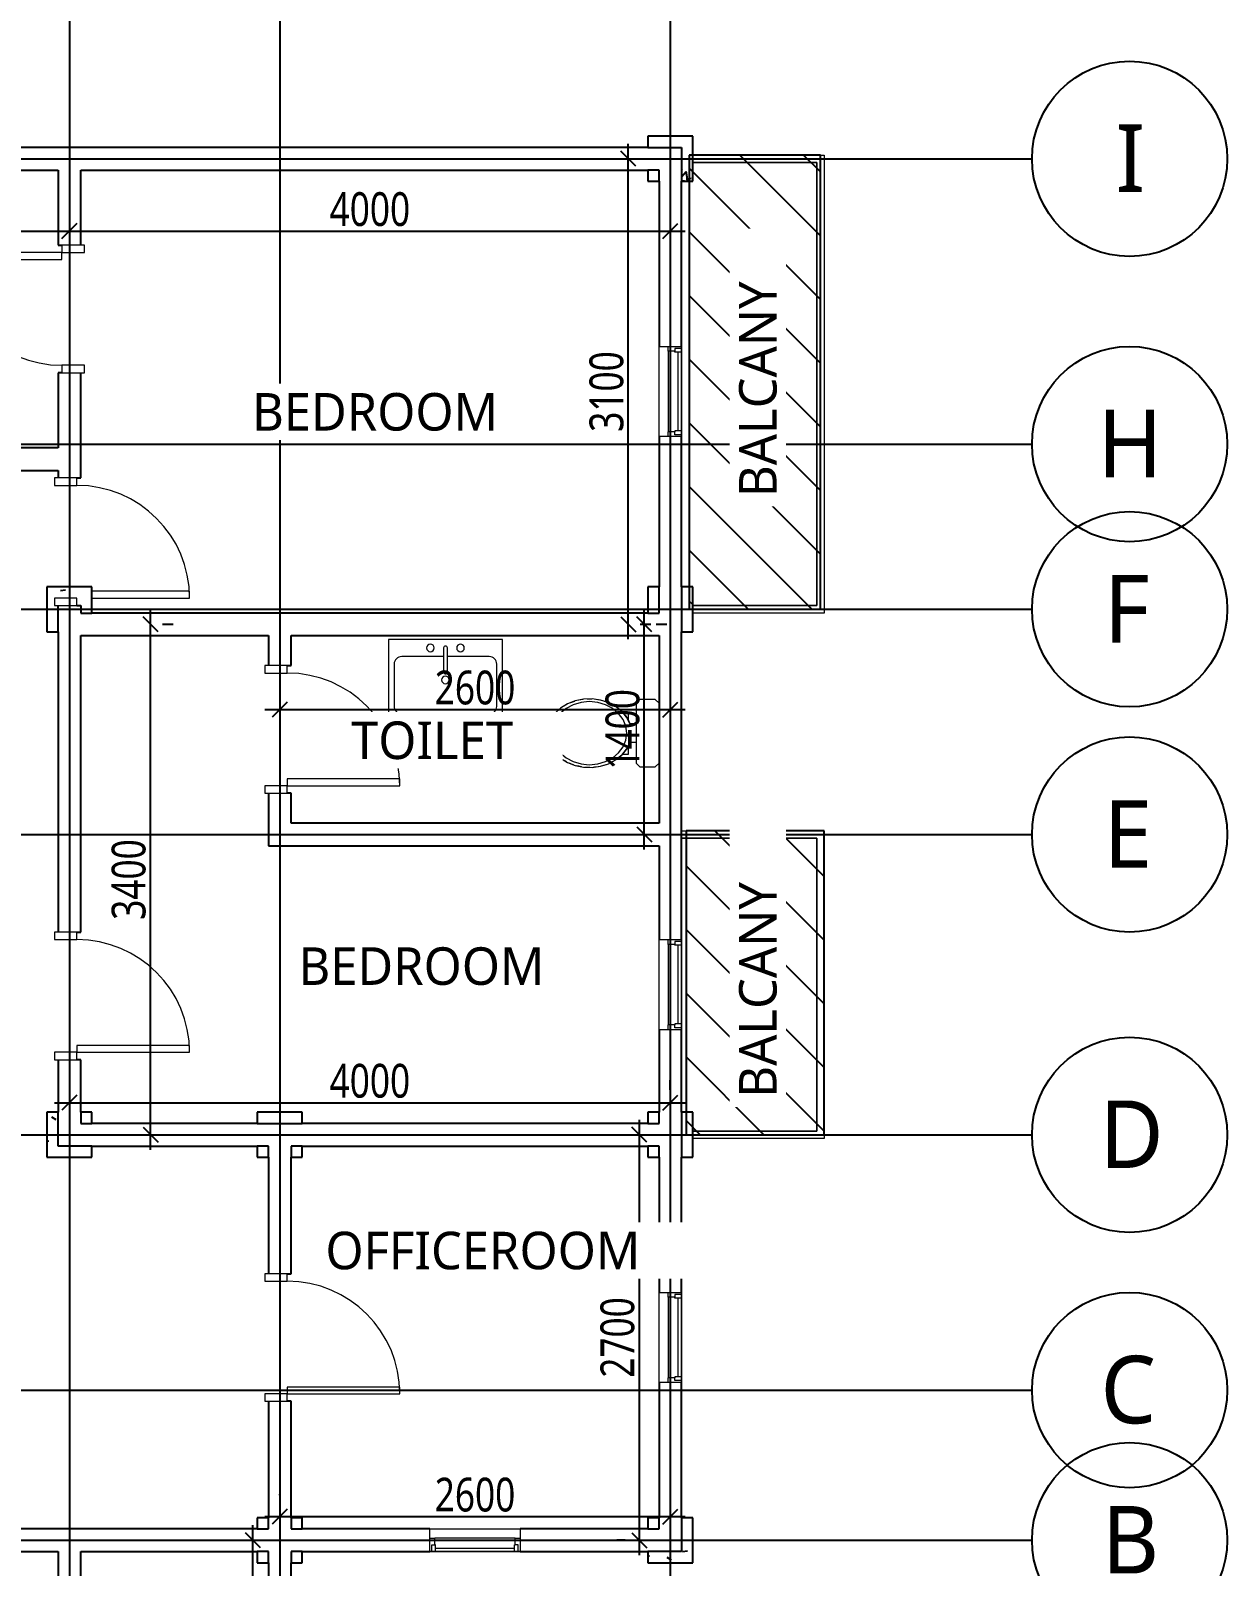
# Model space of a CAD drawing. Header units: millimetres. Extents: x 5566 to 87041, y 4768 to 57472.
# Drawn here: x 46895 to 54861, y 28393 to 38620 of the extents above; entities that cross this region are included whole.
import ezdxf

# ---------------------------------------------------------------- set-up
doc = ezdxf.new("R2010")
doc.units = ezdxf.units.MM
doc.layers.get('0').update_dxf_attribs({"color": 250})
doc.layers.get('Defpoints').update_dxf_attribs({"color": 255})
for name, color, linetype, lineweight in [('A-DOOR', 255, 'Continuous', 15), ('A-DOOR-FRAM', 255, 'Continuous', 18), ('A-FLOR-HRAL', 255, 'Continuous', 9), ('A-GLAZ', 255, 'Continuous', 15), ('P-SANR-FIXT', 255, 'Continuous', 9)]:
    doc.layers.add(name, color=color, linetype=linetype, lineweight=lineweight)
doc.styles.add('Trebuchet MS_1', font='trebuc.ttf', dxfattribs={"height": 450})
doc.styles.add('Trebuchet MS_3', font='trebuc.ttf', dxfattribs={"height": 450})
doc.styles.add('Trebuchet MS_4', font='trebuc.ttf', dxfattribs={"width": 0.8, "height": 225})
doc.dimstyles.new('Linear_-_2_25mm_Trebuchet_MS', dxfattribs={"dimscale": 304.8, "dimtxt": 231.963954, "dimasz": 0.328084, "dimexe": 0.492126, "dimexo": 0.492126, "dimgap": 0.098425, "dimtad": 1, "dimdec": 0, "dimzin": 0, "dimdsep": 46, "dimtxsty": 'Trebuchet MS_4', "dimblk1": 'OBLIQUE', "dimblk2": 'OBLIQUE', "dimsah": 1, "dimcen": 0.09, "dimdle": 0.328084, "dimazin": 0, "dimtfac": 1, "dimtdec": 4, "dimtix": 1, "dimtmove": 0, "dimatfit": 3, "dimfxl": 1, "dimtvp": 1, "dimtolj": 1, "dimtzin": 0, "dimarcsym": 2})
pattern_1 = [(50, (41522.4, 27944.3), (728.737, -63.756), [76.2, -838.2]), (355, (41522.4, 27944.3), (-140.97, 764.228), [60.96, -670.56]), (100.451, (41583.1, 27939), (587.77, 700.467), [64.76, -712.36]), (46.184, (41522.4, 28147.5), (1084.316, -168.17), [114.3, -1257.3]), (96.636, (41612.7, 28133.5), (949.61, 989.71), [97.14, -1068.54]), (351.184, (41522.4, 28147.5), (949.62, 989.7), [91.44, -1005.84]), (21, (41624, 28096.7), (606.458, -409.06), [76.2, -838.2]), (326, (41624, 28096.7), (247.21, 736.753), [60.96, -670.56]), (71.451, (41674.5, 28062.6), (853.67, 327.685), [64.76, -712.36]), (37.5, (41522.4, 27944.3), (12.3547, 338.22), [33.528, -628.904, 33.528, -647.192, -673.1]), (37.5, (41522.4, 27944.3), (12.3547, 338.22), [-1343.152, 33.528, -639.572]), (7.5, (41522.4, 27944.3), (267.279, 400.722), [33.528, -354.584, 33.528, -613.664, -256.54]), (7.5, (41522.4, 27944.3), (267.279, 400.722), [-1035.304, 33.528, -223.012]), (327.5, (41295.82, 27944.3), (542.3633, -22.9153), [33.528, -220.472, 33.528, -758.952, -1051.56]), (327.5, (41295.82, 27944.3), (542.3633, -22.9153), [-1046.48, 33.528, -1018.032]), (317.5, (41194.2, 27944.3), (592.517, 101.707), [33.528, -296.672, 33.528, -492.76, -746.76]), (317.5, (41194.2, 27944.3), (592.517, 101.707), [-856.488, 33.528, -713.232])]
pattern_2 = [(135, (41522.4, 27944.3), (-212.132, -212.132), [])]

# ---------------------------------------------------------------- blocks, each defined once
blk = doc.blocks.new('M_Door-Passage-Single-Vision_Lite - 750 x 2000mm-1696654-L2 - Architectural')
at = {"layer": 'A-DOOR'}
for p, q in [((375, 806.35), (330, 806.35)), ((330, 806.35), (330, 56.35)), ((375, 56.35), (375, 806.35)), ((330, 56.35), (375, 56.35))]:
    blk.add_line(p, q, dxfattribs=at)
blk.add_arc((375, 56.35), 750, 90, 180, dxfattribs=at)
at = {"layer": 'A-DOOR-FRAM'}
for p, q in [((-375, 56.35), (-425, 56.35)), ((-425, 56.35), (-425, -93.65)), ((-375, -93.65), (-375, 56.35)), ((375, 56.35), (375, -93.65)), ((425, 56.35), (375, 56.35)), ((425, -93.65), (425, 56.35)), ((-425, -93.65), (-375, -93.65)), ((375, -93.65), (425, -93.65))]:
    blk.add_line(p, q, dxfattribs=at)
blk = doc.blocks.new('M_Door-Passage-Single-Vision_Lite - 750 x 2000mm-V1-L2 - Architectural')
at = {"layer": 'A-DOOR'}
for p, q in [((375, 806.35), (330, 806.35)), ((330, 806.35), (330, 156.35)), ((375, 156.35), (375, 806.35))]:
    blk.add_line(p, q, dxfattribs=at)
blk.add_arc((375, 56.35), 750, 90, 180, dxfattribs=at)
at = {"layer": 'A-DOOR-FRAM'}
for p, q in [((-375, 56.35), (-425, 56.35)), ((-425, 56.35), (-425, -93.65)), ((-375, -93.65), (-375, 56.35)), ((375, 56.35), (375, -93.65)), ((425, 56.35), (375, 56.35)), ((425, -93.65), (425, 56.35)), ((-425, -93.65), (-375, -93.65)), ((375, -93.65), (425, -93.65))]:
    blk.add_line(p, q, dxfattribs=at)
blk = doc.blocks.new('M_Window-Fixed - 600 x 900mm-1696655-L2 - Architectural')
at = {"layer": 'A-GLAZ'}
for p, q in [((-300, 75), (300, 75)), ((-300, -75), (-300, 75)), ((-261.9, 75), (-300, 75)), ((-287.3, 75), (-287.3, 30.55)), ((-287.3, 30.55), (-268.25, 30.55)), ((-261.9, 30.55), (-268.25, 30.55)), ((-268.25, 30.55), (-268.25, -13.9)), ((261.9, 75), (-261.9, 75)), ((-261.9, 75), (-261.9, 30.55)), ((261.9, 52.775), (-261.9, 52.775)), ((261.9, 75), (261.9, 30.55)), ((300, 75), (261.9, 75)), ((261.9, 30.55), (268.25, 30.55)), ((268.25, 30.55), (268.25, -13.9)), ((287.3, 30.55), (268.25, 30.55)), ((287.3, 75), (287.3, 30.55)), ((300, 75), (300, -75)), ((-268.25, -13.9), (-300, -13.9)), ((300, -75), (-300, -75)), ((-268.25, -13.9), (268.25, -13.9)), ((300, -13.9), (268.25, -13.9))]:
    blk.add_line(p, q, dxfattribs=at)
blk = doc.blocks.new('Top Rail Type - Top Rail_Internal_-1708940-L2 - Architectural')
at = {"layer": 'A-FLOR-HRAL'}
for p, q in [((9781, 9847), (10656, 9847)), ((10656, 9847), (10656, 6797)), ((10606, 9797), (9781, 9797)), ((10606, 6847), (10606, 9797)), ((9781, 6847), (10606, 6847)), ((10656, 6797), (9781, 6797))]:
    blk.add_line(p, q, dxfattribs=at)
blk = doc.blocks.new('Top Rail Type - Top Rail_Internal_-V6-L2 - Architectural')
at = {"layer": 'A-FLOR-HRAL'}
for p, q in [((9781, 9847), (10656, 9847)), ((10656, 9847), (10656, 6797)), ((9781, 9797), (10606, 9797)), ((10606, 9797), (10606, 6847)), ((10606, 6847), (9781, 6847)), ((10656, 6797), (9781, 6797))]:
    blk.add_line(p, q, dxfattribs=at)
blk = doc.blocks.new('M_Water Closet - Flush Tank - Private - 6_1 Lpf-1532501-L2 - Architectural')
at = {"layer": 'P-SANR-FIXT'}
for p, q in [((25, 225), (0, 200)), ((127, 225), (25, 225)), ((152, 200), (127, 225)), ((152, -200), (152, 200)), ((243, 140), (203, 140)), ((203, 140), (203, 80)), ((216, 110), (216, 106)), ((219, 110), (216, 110)), ((219, 110), (245, 142)), ((152, 63), (195, 63)), ((195, -64), (152, -64)), ((203, -80), (203, -140)), ((737, -46), (720, -90)), ((0, -200), (25, -225)), ((127, -225), (152, -200)), ((203, -140), (243, -140)), ((216, -106), (216, -110)), ((216, -110), (219, -110)), ((233, -129), (219, -110)), ((636, -180), (611, -194)), ((678, -147), (656, -166)), ((710, -107), (693, -131)), ((25, -225), (127, -225)), ((588, -205), (560, -214))]:
    blk.add_line(p, q, dxfattribs=at)
at = {"layer": 'P-SANR-FIXT', "flags": 128}
for points in [[(743, 0), (737, 46), (720, 91), (692, 132), (655, 167), (609, 195), (558, 215), (503, 226), (446, 228), (390, 220), (336, 204), (289, 178), (248, 146), (216, 107), (195, 63)], [(712, 0), (706, 47), (688, 91), (658, 131), (619, 164), (572, 189), (519, 204), (464, 210), (408, 204), (356, 189), (308, 164), (269, 131), (239, 91), (221, 47), (215, 0)], [(352, 210), (377, 217), (384, 219)], [(406, 224), (429, 227), (438, 228)], [(461, 229), (481, 228), (493, 227)], [(517, 224), (533, 221), (547, 218)], [(569, 212), (583, 207), (597, 201)], [(195, 63), (204, 85), (216, 106)], [(219, 110), (217, 108), (216, 106)], [(248, 146), (286, 176), (287, 177)], [(301, 186), (329, 200), (333, 202)], [(618, 190), (628, 185), (643, 175)], [(661, 162), (667, 156), (682, 143)], [(696, 127), (699, 122), (712, 104)], [(722, 88), (723, 84), (733, 59)], [(738, 45), (738, 43), (743, 0)], [(195, -64), (216, -107), (248, -146), (289, -178), (336, -204), (390, -220), (446, -228), (503, -226), (558, -215), (609, -195), (655, -167), (692, -132), (720, -91), (737, -46), (743, 0)], [(216, -106), (204, -85), (195, -64)], [(215, 0), (221, -47), (239, -91), (269, -131), (308, -164), (356, -189), (408, -204), (464, -210), (519, -204), (572, -189), (619, -164), (658, -131), (688, -91), (706, -47), (712, 0)], [(216, -106), (217, -108), (219, -110)], [(270, -165), (251, -148), (250, -147)], [(315, -193), (292, -180), (290, -179)], [(366, -214), (340, -205), (338, -204)], [(421, -226), (393, -221), (391, -221)], [(478, -228), (449, -228), (447, -228)], [(534, -221), (505, -226), (504, -226)]]:
    blk.add_lwpolyline(points, dxfattribs=at)
blk = doc.blocks.new('M_Sink Kitchen-Single - 760 x 535mm-1436930-L2 - Architectural')
at = {"layer": 'P-SANR-FIXT'}
for p, q in [((396, 270), (-364, 270)), ((-364, 270), (-364, -265)), ((3, 213), (3, 53)), ((28, 213), (28, 53)), ((396, -265), (396, 270)), ((-326, 105), (-326, -176)), ((3, 156), (-275, 156)), ((307, 156), (28, 156)), ((358, -176), (358, 105)), ((-364, -265), (396, -265)), ((-275, -227), (307, -227))]:
    blk.add_line(p, q, dxfattribs=at)
for centre, radius, start, end in [((-84, 213), 25.4, 360, 180), ((-84, 213), 25.4, 180, 0), ((16, 213), 12.7, 360, 180), ((116, 213), 25.4, 360, 180), ((116, 213), 25.4, 180, 360), ((-275, 105), 50.8, 90, 180), ((307, 105), 50.8, 360, 90), ((16, 0), 25.4, 360, 180), ((16, 0), 25.4, 180, 0), ((16, 53), 12.7, 180, 0), ((-275, -176), 50.8, 180, 270), ((307, -176), 50.8, 270, 0)]:
    blk.add_arc(centre, radius, start, end, dxfattribs=at)
blk = doc.blocks.new('Top Rail Type - Top Rail_Internal_-1714324-L2 - Architectural')
at = {"layer": 'A-FLOR-HRAL'}
for p, q in [((9706, 5347), (10656, 5347)), ((10656, 5347), (10656, 3297)), ((10606, 5297), (9706, 5297)), ((10606, 3347), (10606, 5297)), ((9781, 3347), (10606, 3347)), ((10656, 3297), (9781, 3297))]:
    blk.add_line(p, q, dxfattribs=at)
blk = doc.blocks.new('Top Rail Type - Top Rail_Internal_-V8-L2 - Architectural')
at = {"layer": 'A-FLOR-HRAL'}
for p, q in [((9706, 5347), (10656, 5347)), ((10656, 5347), (10656, 3297)), ((9706, 5297), (10606, 5297)), ((10606, 5297), (10606, 3347)), ((10606, 3347), (9781, 3347)), ((10656, 3297), (9781, 3297))]:
    blk.add_line(p, q, dxfattribs=at)
blk = doc.blocks.new('Grid - M_Grid Head - Circle-50561-L2 - Architectural')
blk.add_circle((0, 0), 6.5)
blk = doc.blocks.new('_Oblique')
at = {"color": 0, "linetype": 'ByBlock', "lineweight": -2}
blk.add_line((-0.5, -0.5), (0.5, 0.5), dxfattribs=at)
blk = doc.blocks.new('*D436')
at = {"color": 0, "lineweight": -2, "transparency": 16777216}
for p, q in [((44453, 37285), (47253, 37285)), ((44553, 37206), (44553, 37135)), ((47153, 37206), (47153, 37135))]:
    blk.add_line(p, q, dxfattribs=at)
at = {"layer": 'Defpoints', "color": 0, "transparency": 16777216}
for p in [(44553, 37356), (47153, 37356), (47153, 37285)]:
    blk.add_point(p, dxfattribs=at)
at = {"color": 0, "lineweight": -2, "transparency": 16777216, "xscale": 100, "yscale": 100, "zscale": 100, "rotation": 180}
blk.add_blockref('_Oblique', (44553, 37285), dxfattribs=at)
at = {"color": 0, "lineweight": -2, "transparency": 16777216, "xscale": 100, "yscale": 100, "zscale": 100}
blk.add_blockref('_Oblique', (47153, 37285), dxfattribs=at)
at = {"color": 0, "transparency": 16777216, "insert": (45853, 37430), "char_height": 225, "width": 566.15, "attachment_point": 5, "style": 'Trebuchet MS_4'}
blk.add_mtext('\\A1;2600', dxfattribs=at)
blk = doc.blocks.new('*D437')
at = {"color": 0, "lineweight": -2, "transparency": 16777216}
for p, q in [((50873, 34567), (50873, 37867)), ((50952, 37767), (51023, 37767)), ((50952, 34667), (51023, 34667))]:
    blk.add_line(p, q, dxfattribs=at)
at = {"layer": 'Defpoints', "color": 0, "transparency": 16777216}
for p in [(50802, 37767), (50873, 37767), (50802, 34667)]:
    blk.add_point(p, dxfattribs=at)
at = {"color": 0, "lineweight": -2, "transparency": 16777216, "xscale": 100, "yscale": 100, "zscale": 100}
for p, rotation in [((50873, 37767), 90), ((50873, 34667), 270)]:
    blk.add_blockref('_Oblique', p, dxfattribs=dict(at, rotation=rotation))
at = {"color": 0, "transparency": 16777216, "insert": (50729, 36217), "char_height": 225, "width": 566.15, "attachment_point": 5, "rotation": 90, "style": 'Trebuchet MS_4'}
blk.add_mtext('\\A1;3100', dxfattribs=at)
blk = doc.blocks.new('*D438')
at = {"color": 0, "lineweight": -2, "transparency": 16777216}
for p, q in [((47053, 37285), (51253, 37285)), ((47153, 37206), (47153, 37135)), ((51153, 37206), (51153, 37135))]:
    blk.add_line(p, q, dxfattribs=at)
at = {"layer": 'Defpoints', "color": 0, "transparency": 16777216}
for p in [(47153, 37356), (51153, 37356), (51153, 37285)]:
    blk.add_point(p, dxfattribs=at)
at = {"color": 0, "lineweight": -2, "transparency": 16777216, "xscale": 100, "yscale": 100, "zscale": 100, "rotation": 180}
blk.add_blockref('_Oblique', (47153, 37285), dxfattribs=at)
at = {"color": 0, "lineweight": -2, "transparency": 16777216, "xscale": 100, "yscale": 100, "zscale": 100}
blk.add_blockref('_Oblique', (51153, 37285), dxfattribs=at)
at = {"color": 0, "transparency": 16777216, "insert": (49153, 37430), "char_height": 225, "width": 566.15, "attachment_point": 5, "style": 'Trebuchet MS_4'}
blk.add_mtext('\\A1;4000', dxfattribs=at)
blk = doc.blocks.new('*D439')
at = {"color": 0, "lineweight": -2, "transparency": 16777216}
for p, q in [((50980, 33167), (50980, 34767)), ((51060, 34667), (51130, 34667)), ((51060, 33267), (51130, 33267))]:
    blk.add_line(p, q, dxfattribs=at)
at = {"layer": 'Defpoints', "color": 0, "transparency": 16777216}
for p in [(50910, 34667), (50980, 34667), (50910, 33267)]:
    blk.add_point(p, dxfattribs=at)
at = {"color": 0, "lineweight": -2, "transparency": 16777216, "xscale": 100, "yscale": 100, "zscale": 100}
for p, rotation in [((50980, 34667), 90), ((50980, 33267), 270)]:
    blk.add_blockref('_Oblique', p, dxfattribs=dict(at, rotation=rotation))
at = {"color": 0, "transparency": 16777216, "insert": (50836, 33967), "char_height": 225, "width": 566.15, "attachment_point": 5, "rotation": 90, "style": 'Trebuchet MS_4'}
blk.add_mtext('\\A1;1400', dxfattribs=at)
blk = doc.blocks.new('*D440')
at = {"color": 0, "lineweight": -2, "transparency": 16777216}
for p, q in [((48453, 34099), (51253, 34099)), ((48553, 34020), (48553, 33949)), ((51153, 34020), (51153, 33949))]:
    blk.add_line(p, q, dxfattribs=at)
at = {"layer": 'Defpoints', "color": 0, "transparency": 16777216}
for p in [(48553, 34170), (51153, 34170), (51153, 34099)]:
    blk.add_point(p, dxfattribs=at)
at = {"color": 0, "lineweight": -2, "transparency": 16777216, "xscale": 100, "yscale": 100, "zscale": 100, "rotation": 180}
blk.add_blockref('_Oblique', (48553, 34099), dxfattribs=at)
at = {"color": 0, "lineweight": -2, "transparency": 16777216, "xscale": 100, "yscale": 100, "zscale": 100}
blk.add_blockref('_Oblique', (51153, 34099), dxfattribs=at)
at = {"color": 0, "transparency": 16777216, "insert": (49853, 34244), "char_height": 225, "width": 566.15, "attachment_point": 5, "style": 'Trebuchet MS_4'}
blk.add_mtext('\\A1;2600', dxfattribs=at)
blk = doc.blocks.new('*D441')
at = {"color": 0, "lineweight": -2, "transparency": 16777216}
for p, q in [((47693, 31167), (47693, 34767)), ((47772, 34667), (47843, 34667)), ((47772, 31267), (47843, 31267))]:
    blk.add_line(p, q, dxfattribs=at)
at = {"layer": 'Defpoints', "color": 0, "transparency": 16777216}
for p in [(47622, 34667), (47693, 34667), (47622, 31267)]:
    blk.add_point(p, dxfattribs=at)
at = {"color": 0, "lineweight": -2, "transparency": 16777216, "xscale": 100, "yscale": 100, "zscale": 100}
for p, rotation in [((47693, 34667), 90), ((47693, 31267), 270)]:
    blk.add_blockref('_Oblique', p, dxfattribs=dict(at, rotation=rotation))
at = {"color": 0, "transparency": 16777216, "insert": (47548, 32967), "char_height": 225, "width": 566.15, "attachment_point": 5, "rotation": 90, "style": 'Trebuchet MS_4'}
blk.add_mtext('\\A1;3400', dxfattribs=at)
blk = doc.blocks.new('*D442')
at = {"color": 0, "lineweight": -2, "transparency": 16777216}
for p, q in [((51153, 31567), (51153, 31630)), ((47053, 31480), (51253, 31480)), ((47153, 31401), (47153, 31330))]:
    blk.add_line(p, q, dxfattribs=at)
at = {"layer": 'Defpoints', "color": 0, "transparency": 16777216}
for p in [(47153, 31551), (51153, 31480), (51153, 31417)]:
    blk.add_point(p, dxfattribs=at)
at = {"color": 0, "lineweight": -2, "transparency": 16777216, "xscale": 100, "yscale": 100, "zscale": 100, "rotation": 180}
blk.add_blockref('_Oblique', (47153, 31480), dxfattribs=at)
at = {"color": 0, "lineweight": -2, "transparency": 16777216, "xscale": 100, "yscale": 100, "zscale": 100}
blk.add_blockref('_Oblique', (51153, 31480), dxfattribs=at)
at = {"color": 0, "transparency": 16777216, "insert": (49153, 31625), "char_height": 225, "width": 566.15, "attachment_point": 5, "style": 'Trebuchet MS_4'}
blk.add_mtext('\\A1;4000', dxfattribs=at)
blk = doc.blocks.new('*D443')
at = {"color": 0, "lineweight": -2, "transparency": 16777216}
for p, q in [((50947, 28467), (50947, 31367)), ((51026, 31267), (51097, 31267)), ((50853, 28567), (50797, 28567))]:
    blk.add_line(p, q, dxfattribs=at)
at = {"layer": 'Defpoints', "color": 0, "transparency": 16777216}
for p in [(50876, 31267), (50947, 31267), (51003, 28567)]:
    blk.add_point(p, dxfattribs=at)
at = {"color": 0, "lineweight": -2, "transparency": 16777216, "xscale": 100, "yscale": 100, "zscale": 100}
for p, rotation in [((50947, 31267), 90), ((50947, 28567), 270)]:
    blk.add_blockref('_Oblique', p, dxfattribs=dict(at, rotation=rotation))
at = {"color": 0, "transparency": 16777216, "insert": (50802, 29917), "char_height": 225, "width": 566.15, "attachment_point": 5, "rotation": 90, "style": 'Trebuchet MS_4'}
blk.add_mtext('\\A1;2700', dxfattribs=at)
blk = doc.blocks.new('*D444')
at = {"color": 0, "lineweight": -2, "transparency": 16777216}
for p, q in [((48553, 28867), (48553, 28874)), ((48453, 28724), (51253, 28724)), ((51153, 28645), (51153, 28574))]:
    blk.add_line(p, q, dxfattribs=at)
at = {"layer": 'Defpoints', "color": 0, "transparency": 16777216}
for p in [(51153, 28795), (48553, 28717), (51153, 28724)]:
    blk.add_point(p, dxfattribs=at)
at = {"color": 0, "lineweight": -2, "transparency": 16777216, "xscale": 100, "yscale": 100, "zscale": 100, "rotation": 180}
blk.add_blockref('_Oblique', (48553, 28724), dxfattribs=at)
at = {"color": 0, "lineweight": -2, "transparency": 16777216, "xscale": 100, "yscale": 100, "zscale": 100}
blk.add_blockref('_Oblique', (51153, 28724), dxfattribs=at)
at = {"color": 0, "transparency": 16777216, "insert": (49853, 28869), "char_height": 225, "width": 566.15, "attachment_point": 5, "style": 'Trebuchet MS_4'}
blk.add_mtext('\\A1;2600', dxfattribs=at)
blk = doc.blocks.new('*D446')
at = {"color": 0, "lineweight": -2, "transparency": 16777216}
for p, q in [((48374, 25467), (48374, 28667)), ((48453, 28567), (48524, 28567)), ((48453, 25567), (48524, 25567))]:
    blk.add_line(p, q, dxfattribs=at)
at = {"layer": 'Defpoints', "color": 0, "transparency": 16777216}
for p in [(48303, 28567), (48374, 28567), (48303, 25567)]:
    blk.add_point(p, dxfattribs=at)
at = {"color": 0, "lineweight": -2, "transparency": 16777216, "xscale": 100, "yscale": 100, "zscale": 100}
for p, rotation in [((48374, 28567), 90), ((48374, 25567), 270)]:
    blk.add_blockref('_Oblique', p, dxfattribs=dict(at, rotation=rotation))
at = {"color": 0, "transparency": 16777216, "insert": (48229, 27067), "char_height": 225, "width": 566.15, "attachment_point": 5, "rotation": 90, "style": 'Trebuchet MS_4'}
blk.add_mtext('\\A1;3000', dxfattribs=at)

msp = doc.modelspace()

# ---------------------------------------------------------------- hatches: boundary and pattern name
h = msp.add_hatch()
h.set_pattern_fill('FP_1', color=0, style=0, pattern_type=2)
h.set_pattern_definition(pattern_1)
h.paths.add_polyline_path([(51077.89531, 37616.7324), (51077.89531, 37691.7324), (51002.89531, 37691.7324), (51002.89531, 37616.7324)])
h.paths.add_polyline_path([(51227.89531, 37616.7324), (51302.89531, 37616.7324), (51302.89531, 37916.7324), (51002.89531, 37916.7324), (51002.89531, 37841.7324), (51227.89531, 37841.7324), (51227.89531, 37691.7324)])
h = msp.add_hatch()
h.set_pattern_fill('FP_2', color=0, style=0, pattern_type=2)
h.set_pattern_definition(pattern_2)
h.paths.add_polyline_path([(52152.89531, 34766.7324), (52152.89531, 37791.7324), (51277.89531, 37791.7324), (51277.89531, 34766.7324)])
h = msp.add_hatch()
h.set_pattern_fill('FP_1', color=0, style=0, pattern_type=2)
h.set_pattern_definition(pattern_1)
h.paths.add_polyline_path([(47052.89531, 34616.7324), (47077.89531, 34616.7324), (47077.89531, 34791.7324), (47052.89531, 34791.7324), (47052.89531, 34841.7324), (47202.89531, 34841.7324), (47202.89531, 34791.7324), (47227.89531, 34791.7324), (47227.89531, 34741.7324), (47302.89531, 34741.7324), (47302.89531, 34916.7324), (47002.89531, 34916.7324), (47002.89531, 34616.7324)])
h = msp.add_hatch()
h.set_pattern_fill('FP_1', color=0, style=0, pattern_type=2)
h.set_pattern_definition(pattern_1)
h.paths.add_polyline_path([(51302.89531, 34616.7324), (51302.89531, 34916.7324), (51227.89531, 34916.7324), (51227.89531, 34616.7324)])
h.paths.add_polyline_path([(51002.89531, 34741.7324), (51077.89531, 34741.7324), (51077.89531, 34916.7324), (51002.89531, 34916.7324)])
h = msp.add_hatch()
h.set_pattern_fill('FP_2', color=0, style=0, pattern_type=2)
h.set_pattern_definition(pattern_2)
h.paths.add_polyline_path([(51257.89531, 31266.7324), (52177.89531, 31266.7324), (52177.89531, 33291.7324), (51257.89531, 33291.7324), (51257.89531, 32478.08451)])
h = msp.add_hatch()
h.set_pattern_fill('FP_1', color=0, style=0, pattern_type=2)
h.set_pattern_definition(pattern_1)
h.paths.add_polyline_path([(47302.89531, 31116.7324), (47302.89531, 31191.7324), (47077.89531, 31191.7324), (47077.89531, 31416.7324), (47002.89531, 31416.7324), (47002.89531, 31116.7324)])
h.paths.add_polyline_path([(47302.89531, 31341.7324), (47302.89531, 31416.7324), (47227.89531, 31416.7324), (47227.89531, 31341.7324)])
h = msp.add_hatch()
h.set_pattern_fill('FP_1', color=0, style=0, pattern_type=2)
h.set_pattern_definition(pattern_1)
h.paths.add_polyline_path([(51002.89531, 31116.7324), (51077.89531, 31116.7324), (51077.89531, 31191.7324), (51002.89531, 31191.7324)])
h.paths.add_polyline_path([(51227.89531, 31116.7324), (51302.89531, 31116.7324), (51302.89531, 31416.7324), (51227.89531, 31416.7324)])
h.paths.add_polyline_path([(51077.89531, 31341.7324), (51077.89531, 31416.7324), (51002.89531, 31416.7324), (51002.89531, 31341.7324)])
h = msp.add_hatch()
h.set_pattern_fill('FP_1', color=0, style=0, pattern_type=2)
h.set_pattern_definition(pattern_1)
h.paths.add_polyline_path([(51002.89531, 28416.7324), (51302.89531, 28416.7324), (51302.89531, 28716.7324), (51227.89531, 28716.7324), (51227.89531, 28491.7324), (51002.89531, 28491.7324)])
h.paths.add_polyline_path([(51077.89531, 28641.7324), (51077.89531, 28716.7324), (51002.89531, 28716.7324), (51002.89531, 28641.7324)])

# ---------------------------------------------------------------- linework, layer by layer
at = {"color": 0}
for p, q in [((47152.89531, 41206.38928), (47152.89531, 23200)), ((48552.89531, 41206.38928), (48552.89531, 23200)), ((51152.89531, 41206.38928), (51152.89531, 23200)), ((51002.89531, 37841.7324), (44702.89531, 37841.7324)), ((51302.89531, 37916.7324), (51002.89531, 37916.7324)), ((51002.89531, 37916.7324), (51002.89531, 37841.7324)), ((51002.89531, 37841.7324), (51227.89531, 37841.7324)), ((51227.89531, 37841.7324), (51227.89531, 37691.7324)), ((51302.89531, 37616.7324), (51302.89531, 37916.7324)), ((32881.50786, 37766.7324), (53561.14899, 37766.7324)), ((51277.89531, 37791.7324), (51277.89531, 34766.7324)), ((52152.89531, 37791.7324), (51277.89531, 37791.7324)), ((52152.89531, 34766.7324), (52152.89531, 37791.7324)), ((44702.89531, 37691.7324), (47077.89531, 37691.7324)), ((47077.89531, 37691.7324), (47077.89531, 37191.7324)), ((47227.89531, 37691.7324), (51002.89531, 37691.7324)), ((47227.89531, 37191.7324), (47227.89531, 37691.7324)), ((51002.89531, 37691.7324), (51002.89531, 37616.7324)), ((51077.89531, 37691.7324), (51002.89531, 37691.7324)), ((51077.89531, 37616.7324), (51077.89531, 37691.7324)), ((51227.89531, 37691.7324), (51227.89531, 37616.7324)), ((51002.89531, 37616.7324), (51077.89531, 37616.7324)), ((51077.89531, 37616.7324), (51077.89531, 36516.7324)), ((51227.89531, 36516.7324), (51227.89531, 37616.7324)), ((51227.89531, 37616.7324), (51302.89531, 37616.7324)), ((47077.89531, 37191.7324), (47102.89531, 37191.7324)), ((47077.89531, 36341.7324), (47077.89531, 35841.7324)), ((47102.89531, 36341.7324), (47077.89531, 36341.7324)), ((47227.89531, 35641.7324), (47227.89531, 36341.7324)), ((51077.89531, 35916.7324), (51077.89531, 34916.7324)), ((51227.89531, 34916.7324), (51227.89531, 35916.7324)), ((32881.50786, 35866.7324), (53561.14899, 35866.7324)), ((47077.89531, 35841.7324), (44627.89531, 35841.7324)), ((44477.89531, 35691.7324), (47077.89531, 35691.7324)), ((47077.89531, 35691.7324), (47077.89531, 35641.7324)), ((47202.89531, 35641.7324), (47227.89531, 35641.7324)), ((47302.89531, 34916.7324), (47002.89531, 34916.7324)), ((47002.89531, 34916.7324), (47002.89531, 34616.7324)), ((47302.89531, 34741.7324), (47302.89531, 34916.7324)), ((51002.89531, 34916.7324), (51002.89531, 34741.7324)), ((51077.89531, 34916.7324), (51002.89531, 34916.7324)), ((51077.89531, 34741.7324), (51077.89531, 34916.7324)), ((51302.89531, 34916.7324), (51227.89531, 34916.7324)), ((51227.89531, 34916.7324), (51227.89531, 34616.7324)), ((51302.89531, 34616.7324), (51302.89531, 34916.7324)), ((47077.89531, 34616.7324), (47077.89531, 34791.7324)), ((47202.89531, 34791.7324), (47227.89531, 34791.7324)), ((47227.89531, 34791.7324), (47227.89531, 34741.7324)), ((32881.50786, 34766.7324), (53561.14899, 34766.7324)), ((47227.89531, 34741.7324), (47302.89531, 34741.7324)), ((51002.89531, 34741.7324), (47302.89531, 34741.7324)), ((51002.89531, 34741.7324), (51077.89531, 34741.7324)), ((51277.89531, 34766.7324), (52152.89531, 34766.7324)), ((47002.89531, 34616.7324), (47077.89531, 34616.7324)), ((47077.89531, 34616.7324), (47077.89531, 32616.7324)), ((47227.89531, 32616.7324), (47227.89531, 34591.7324)), ((47227.89531, 34591.7324), (48477.89531, 34591.7324)), ((48477.89531, 34591.7324), (48477.89531, 34391.7324)), ((48627.89531, 34591.7324), (51077.89531, 34591.7324)), ((48627.89531, 34391.7324), (48627.89531, 34591.7324)), ((51077.89531, 34591.7324), (51077.89531, 33341.7324)), ((51227.89531, 32566.7324), (51227.89531, 34616.7324)), ((51227.89531, 34616.7324), (51302.89531, 34616.7324)), ((48602.89531, 34391.7324), (48627.89531, 34391.7324)), ((48477.89531, 33541.7324), (48477.89531, 33191.7324)), ((48627.89531, 33541.7324), (48602.89531, 33541.7324)), ((48627.89531, 33341.7324), (48627.89531, 33541.7324)), ((51077.89531, 33341.7324), (48627.89531, 33341.7324)), ((32881.50786, 33266.7324), (53561.14899, 33266.7324)), ((51257.89531, 33291.7324), (51257.89531, 31266.7324)), ((52177.89531, 33291.7324), (51257.89531, 33291.7324)), ((52177.89531, 31266.7324), (52177.89531, 33291.7324)), ((48477.89531, 33191.7324), (51077.89531, 33191.7324)), ((51077.89531, 33191.7324), (51077.89531, 32566.7324)), ((47202.89531, 32616.7324), (47227.89531, 32616.7324)), ((51077.89531, 31966.7324), (51077.89531, 31416.7324)), ((51227.89531, 31416.7324), (51227.89531, 31966.7324)), ((47077.89531, 31766.7324), (47077.89531, 31416.7324)), ((47227.89531, 31766.7324), (47202.89531, 31766.7324)), ((47227.89531, 31416.7324), (47227.89531, 31766.7324)), ((47002.89531, 31416.7324), (47002.89531, 31116.7324)), ((47077.89531, 31416.7324), (47002.89531, 31416.7324)), ((47077.89531, 31191.7324), (47077.89531, 31416.7324)), ((47302.89531, 31416.7324), (47227.89531, 31416.7324)), ((47227.89531, 31416.7324), (47227.89531, 31341.7324)), ((47302.89531, 31341.7324), (47302.89531, 31416.7324)), ((48702.89531, 31416.7324), (48402.89531, 31416.7324)), ((48402.89531, 31416.7324), (48402.89531, 31341.7324)), ((48702.89531, 31341.7324), (48702.89531, 31416.7324)), ((51002.89531, 31416.7324), (51002.89531, 31341.7324)), ((51077.89531, 31416.7324), (51002.89531, 31416.7324)), ((51077.89531, 31341.7324), (51077.89531, 31416.7324)), ((51302.89531, 31416.7324), (51227.89531, 31416.7324)), ((51227.89531, 31416.7324), (51227.89531, 31116.7324)), ((51302.89531, 31116.7324), (51302.89531, 31416.7324)), ((47227.89531, 31341.7324), (47302.89531, 31341.7324)), ((48402.89531, 31341.7324), (47302.89531, 31341.7324)), ((48402.89531, 31341.7324), (48702.89531, 31341.7324)), ((51002.89531, 31341.7324), (48702.89531, 31341.7324)), ((51002.89531, 31341.7324), (51077.89531, 31341.7324)), ((32881.50786, 31266.7324), (53561.14899, 31266.7324)), ((47227.89531, 31191.7324), (47077.89531, 31191.7324)), ((47302.89531, 31191.7324), (47227.89531, 31191.7324)), ((47302.89531, 31191.7324), (48402.89531, 31191.7324)), ((47302.89531, 31116.7324), (47302.89531, 31191.7324)), ((48477.89531, 31191.7324), (48402.89531, 31191.7324)), ((48402.89531, 31191.7324), (48402.89531, 31116.7324)), ((48477.89531, 31116.7324), (48477.89531, 31191.7324)), ((48627.89531, 31191.7324), (48627.89531, 31116.7324)), ((48702.89531, 31191.7324), (48627.89531, 31191.7324)), ((48702.89531, 31191.7324), (51002.89531, 31191.7324)), ((48702.89531, 31116.7324), (48702.89531, 31191.7324)), ((51077.89531, 31191.7324), (51002.89531, 31191.7324)), ((51002.89531, 31191.7324), (51002.89531, 31116.7324)), ((51077.89531, 31116.7324), (51077.89531, 31191.7324)), ((51257.89531, 31266.7324), (52177.89531, 31266.7324)), ((47002.89531, 31116.7324), (47302.89531, 31116.7324)), ((48402.89531, 31116.7324), (48477.89531, 31116.7324)), ((48477.89531, 31116.7324), (48477.89531, 30341.7324)), ((48627.89531, 30341.7324), (48627.89531, 31116.7324)), ((48627.89531, 31116.7324), (48702.89531, 31116.7324)), ((51002.89531, 31116.7324), (51077.89531, 31116.7324)), ((51077.89531, 31116.7324), (51077.89531, 30216.7324)), ((51227.89531, 30216.7324), (51227.89531, 31116.7324)), ((51227.89531, 31116.7324), (51302.89531, 31116.7324)), ((48602.89531, 30341.7324), (48627.89531, 30341.7324)), ((32881.50786, 29566.7324), (53561.14899, 29566.7324)), ((51077.89531, 29616.7324), (51077.89531, 28716.7324)), ((51227.89531, 28716.7324), (51227.89531, 29616.7324)), ((48477.89531, 29491.7324), (48477.89531, 28716.7324)), ((48627.89531, 29491.7324), (48602.89531, 29491.7324)), ((48627.89531, 28716.7324), (48627.89531, 29491.7324)), ((48402.89531, 28641.7324), (45627.89531, 28641.7324)), ((48402.89531, 28716.7324), (48402.89531, 28641.7324)), ((48477.89531, 28716.7324), (48402.89531, 28716.7324)), ((48402.89531, 28716.7324), (48402.89531, 28641.7324)), ((48477.89531, 28716.7324), (48402.89531, 28716.7324)), ((48402.89531, 28641.7324), (48477.89531, 28641.7324)), ((48477.89531, 28641.7324), (48477.89531, 28716.7324)), ((48702.89531, 28716.7324), (48627.89531, 28716.7324)), ((48627.89531, 28716.7324), (48627.89531, 28641.7324)), ((48702.89531, 28716.7324), (48627.89531, 28716.7324)), ((48627.89531, 28641.7324), (48702.89531, 28641.7324)), ((48702.89531, 28641.7324), (48702.89531, 28716.7324)), ((48702.89531, 28641.7324), (48702.89531, 28716.7324)), ((49552.89531, 28641.7324), (48702.89531, 28641.7324)), ((51002.89531, 28641.7324), (50152.89531, 28641.7324)), ((51002.89531, 28716.7324), (51002.89531, 28641.7324)), ((51077.89531, 28716.7324), (51002.89531, 28716.7324)), ((51002.89531, 28641.7324), (51077.89531, 28641.7324)), ((51077.89531, 28641.7324), (51077.89531, 28716.7324)), ((51302.89531, 28716.7324), (51227.89531, 28716.7324)), ((51227.89531, 28716.7324), (51227.89531, 28491.7324)), ((51302.89531, 28416.7324), (51302.89531, 28716.7324)), ((32881.50786, 28566.7324), (53561.14899, 28566.7324)), ((45627.89531, 28491.7324), (47077.89531, 28491.7324)), ((47077.89531, 28491.7324), (47077.89531, 28266.7324)), ((47227.89531, 28491.7324), (48402.89531, 28491.7324)), ((47227.89531, 28266.7324), (47227.89531, 28491.7324)), ((48402.89531, 28491.7324), (48402.89531, 28416.7324)), ((48477.89531, 28491.7324), (48402.89531, 28491.7324)), ((48402.89531, 28491.7324), (48402.89531, 28416.7324)), ((48477.89531, 28416.7324), (48477.89531, 28491.7324)), ((48702.89531, 28491.7324), (48627.89531, 28491.7324)), ((48627.89531, 28491.7324), (48627.89531, 28416.7324)), ((48702.89531, 28491.7324), (49552.89531, 28491.7324)), ((48702.89531, 28416.7324), (48702.89531, 28491.7324)), ((48702.89531, 28416.7324), (48702.89531, 28491.7324)), ((50152.89531, 28491.7324), (51002.89531, 28491.7324)), ((51077.89531, 28491.7324), (51002.89531, 28491.7324)), ((51002.89531, 28491.7324), (51002.89531, 28416.7324)), ((51227.89531, 28491.7324), (51077.89531, 28491.7324)), ((48402.89531, 28416.7324), (48477.89531, 28416.7324)), ((48402.89531, 28416.7324), (48477.89531, 28416.7324)), ((48477.89531, 28416.7324), (48477.89531, 25716.7324)), ((48627.89531, 25716.7324), (48627.89531, 28416.7324)), ((48627.89531, 28416.7324), (48702.89531, 28416.7324)), ((48627.89531, 28416.7324), (48702.89531, 28416.7324)), ((51002.89531, 28416.7324), (51302.89531, 28416.7324))]:
    msp.add_line(p, q, dxfattribs=at)

# ---------------------------------------------------------------- block references
at = {"color": 0, "xscale": 99.99999999999993, "yscale": 99.99999999999993, "zscale": 99.99999999999993, "rotation": 269.9999999999994}
for p in [(54211.14899, 37766.7324), (54211.14899, 35866.7324), (54211.14899, 34766.7324), (54211.14899, 33266.7324), (54211.14899, 31266.7324), (54211.14899, 29566.7324)]:
    msp.add_blockref('Grid - M_Grid Head - Circle-50561-L2 - Architectural', p, dxfattribs=at)
at = {"color": 0}
for name, p in [('Top Rail Type - Top Rail_Internal_-1708940-L2 - Architectural', (41522.38998, 27944.29577)), ('Top Rail Type - Top Rail_Internal_-V6-L2 - Architectural', (41522.38998, 27944.29577)), ('M_Sink Kitchen-Single - 760 x 535mm-1436930-L2 - Architectural', (49640.30607, 34296.187)), ('Top Rail Type - Top Rail_Internal_-1714324-L2 - Architectural', (41522.38998, 27944.29577)), ('Top Rail Type - Top Rail_Internal_-V8-L2 - Architectural', (41522.38998, 27944.29577))]:
    msp.add_blockref(name, p, dxfattribs=at)
for name, p, rotation in [('M_Door-Passage-Single-Vision_Lite - 750 x 2000mm-1696654-L2 - Architectural', (47159.24531, 36766.7324), 89.99999999999991), ('M_Window-Fixed - 600 x 900mm-1696655-L2 - Architectural', (51152.89531, 36216.7324), 269.9999999999999), ('M_Door-Passage-Single-Vision_Lite - 750 x 2000mm-V1-L2 - Architectural', (47146.54531, 35216.7324), 269.9999999999999), ('M_Door-Passage-Single-Vision_Lite - 750 x 2000mm-1696654-L2 - Architectural', (48546.54531, 33966.7324), 269.9999999999999), ('M_Water Closet - Flush Tank - Private - 6_1 Lpf-1532501-L2 - Architectural', (51077.89531, 33941.7324), 180), ('M_Door-Passage-Single-Vision_Lite - 750 x 2000mm-1696654-L2 - Architectural', (47146.54531, 32191.7324), 269.9999999999999), ('M_Window-Fixed - 600 x 900mm-1696655-L2 - Architectural', (51152.89531, 32266.7324), 269.9999999999999), ('M_Door-Passage-Single-Vision_Lite - 750 x 2000mm-1696654-L2 - Architectural', (48546.54531, 29916.7324), 269.9999999999999), ('M_Window-Fixed - 600 x 900mm-1696655-L2 - Architectural', (51152.89531, 29916.7324), 269.9999999999999), ('M_Window-Fixed - 600 x 900mm-1696655-L2 - Architectural', (49852.89531, 28566.7324), 180)]:
    msp.add_blockref(name, p, dxfattribs=dict(at, rotation=rotation))

# ---------------------------------------------------------------- texts
at = {"color": 0, "insert": (48677.68066, 32515.18281), "char_height": 250, "width": 1859.915, "attachment_point": 1, "style": 'Trebuchet MS_3', "bg_fill": 3, "box_fill_scale": 1.25, "bg_fill_color": 256, "bg_fill_true_color": 13158600, "bg_fill_transparency": 0}
msp.add_mtext('BEDROOM', dxfattribs=at)

# ---------------------------------------------------------------- dimensions: what is measured, and where the dimension line sits
at = {"color": 0}
for base, p1, p2, override, picture, middle in [((50872.99114, 37766.7324), (50802.28046, 34666.7324), (50802.28046, 37766.7324), {"dimpost": '<>', "dimfxl": 3100}, '*D437', (50728.52144, 36216.7324)), ((47692.93074, 34666.7324), (47622.22007, 31266.7324), (47622.22007, 34666.7324), {"dimpost": '<>', "dimfxl": 3400}, '*D441', (47548.46105, 32966.7324)), ((50980.31956, 34666.7324), (50909.60888, 33266.7324), (50909.60888, 34666.7324), {"dimpost": '<>', "dimfxl": 1400}, '*D439', (50835.84986, 33966.7324)), ((50946.62676, 31266.7324), (51002.89531, 28566.7324), (50875.91608, 31266.7324), {"dimpost": '<>', "dimfxl": 2702.984226}, '*D443', (50802.15706, 29916.7324)), ((48373.57808, 28566.7324), (48302.8674, 25566.7324), (48302.8674, 28566.7324), {"dimpost": '<>', "dimfxl": 3000}, '*D446', (48229.10838, 27066.7324))]:
    dim = msp.add_linear_dim(base=base, p1=p1, p2=p2, angle=90, dimstyle='Linear_-_2_25mm_Trebuchet_MS', override=override, dxfattribs=at)
    dim.commit()
    dim.dimension.update_dxf_attribs({"geometry": picture, "text_midpoint": middle})
for base, p1, p2, override, picture, middle in [((47152.89531, 37285.2724), (44552.89531, 37355.98308), (47152.89531, 37355.98308), {"dimpost": '<>', "dimfxl": 2600}, '*D436', (45852.89531, 37430.12089)), ((51152.89531, 37285.2724), (47152.89531, 37355.98308), (51152.89531, 37355.98308), {"dimpost": '<>', "dimfxl": 4000}, '*D438', (49152.89531, 37429.7421)), ((51152.89531, 34099.30277), (48552.89531, 34170.01345), (51152.89531, 34170.01345), {"dimpost": '<>', "dimfxl": 2600}, '*D440', (49852.89531, 34244.15125)), ((51152.89531, 31480.29525), (47152.89531, 31551.00592), (51152.89531, 31416.7324), {"dimpost": '<>', "dimfxl": 4002.253038}, '*D442', (49152.89531, 31624.76494)), ((51152.89531, 28723.90923), (48552.89531, 28716.7324), (51152.89531, 28794.61991), {"dimpost": '<>', "dimfxl": 2601.166366}, '*D444', (49852.89531, 28868.75772))]:
    dim = msp.add_linear_dim(base=base, p1=p1, p2=p2, dimstyle='Linear_-_2_25mm_Trebuchet_MS', override=override, dxfattribs=at)
    dim.commit()
    dim.dimension.update_dxf_attribs({"geometry": picture, "text_midpoint": middle})

# ---------------------------------------------------------------- next in the draw order: texts
at = {"color": 0, "attachment_point": 1, "bg_fill": 3, "box_fill_scale": 1.25, "bg_fill_color": 256, "bg_fill_true_color": 13158600, "bg_fill_transparency": 0}
for s, insert, char_height, width, style in [('I', (54116.06947, 37995.19822), 450, 216.455625, 'Trebuchet MS_1'), ('BEDROOM', (48368.73314, 36206.64008), 250, 1859.915, 'Trebuchet MS_3'), ('H', (53996.56947, 36095.19822), 450, 505.063125, 'Trebuchet MS_1'), ('F', (54039.56947, 34995.19822), 450, 400.84375, 'Trebuchet MS_1'), ('TOILET', (49027.68066, 34019.07131), 250, 1346.835, 'Trebuchet MS_3'), ('E', (54036.56947, 33495.19822), 450, 408.860625, 'Trebuchet MS_1'), ('D', (54010.06947, 31495.19822), 450, 472.995625, 'Trebuchet MS_1'), ('OFFICEROOM', (48856.95773, 30621.16255), 250, 2469.1975, 'Trebuchet MS_3'), ('C', (54016.56947, 29795.19822), 450, 456.961875, 'Trebuchet MS_1')]:
    msp.add_mtext(s, dxfattribs=dict(at, insert=insert, char_height=char_height, width=width, style=style))
at = {"color": 0, "char_height": 250, "width": 1723.628125, "attachment_point": 1, "rotation": 90, "style": 'Trebuchet MS_3', "bg_fill": 3, "box_fill_scale": 1.25, "bg_fill_color": 256, "bg_fill_true_color": 13158600, "bg_fill_transparency": 0}
for insert in [(51610.64999, 35514.36313), (51610.64999, 31514.36313)]:
    msp.add_mtext('BALCANY', dxfattribs=dict(at, insert=insert))

# ---------------------------------------------------------------- next in the draw order: block references
at = {"color": 0, "xscale": 99.99999999999993, "yscale": 99.99999999999993, "zscale": 99.99999999999993, "rotation": 269.9999999999994}
msp.add_blockref('Grid - M_Grid Head - Circle-50561-L2 - Architectural', (54211.14899, 28566.7324), dxfattribs=at)

# ---------------------------------------------------------------- next in the draw order: texts
at = {"color": 0, "insert": (54026.56947, 28795.19822), "char_height": 450, "width": 432.91125, "attachment_point": 1, "style": 'Trebuchet MS_1', "bg_fill": 3, "box_fill_scale": 1.25, "bg_fill_color": 256, "bg_fill_true_color": 13158600, "bg_fill_transparency": 0}
msp.add_mtext('B', dxfattribs=at)

doc.saveas('drawing.dxf')
